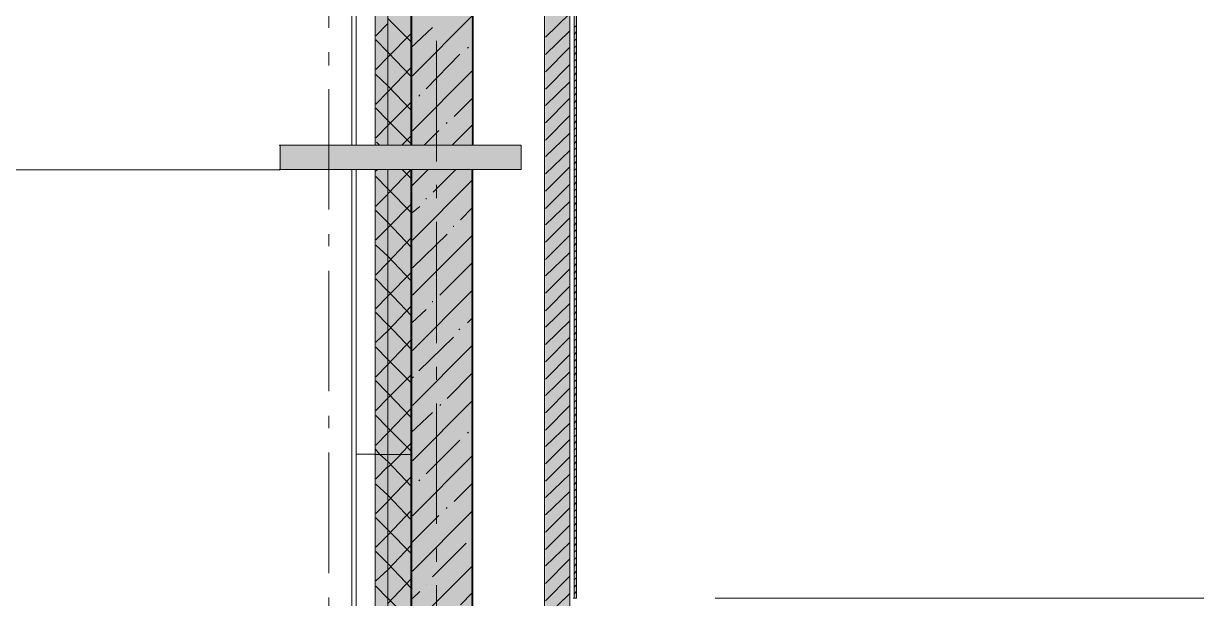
# Model space of a CAD drawing. Header units: millimetres. Extents: x -135211 to 49383, y -8033 to 228499.
# Drawn here: x -52506 to -47643, y 57055 to 59439 of the extents above; entities that cross this region are included whole.
import ezdxf

# ---------------------------------------------------------------- set-up
doc = ezdxf.new("R2010")
doc.units = ezdxf.units.MM
doc.layers.add('PDF _Геометрия', color=7, linetype='Continuous', true_color=0x1d1d1d)
doc.layers.add('PDF _Сплошная заливка', color=7, linetype='Continuous', true_color=0xffffff)

msp = doc.modelspace()

# ---------------------------------------------------------------- hatches: boundary and pattern name
at = {"layer": 'PDF _Сплошная заливка', "transparency": 33554559}
h = msp.add_hatch(color=256, dxfattribs=at)
h.paths.add_polyline_path([(-50997.2, 58935.9), (-50997.2, 62372.8), (-51045.8, 62372.8), (-51045.8, 58935.9)])
h.paths.add_polyline_path([(-50997.2, 58834.3), (-51045.8, 58834.3), (-51045.8, 57653.3), (-50997.2, 57653.3)])
h = msp.add_hatch(color=256, dxfattribs=at)
h.paths.add_polyline_path([(-50899.8, 58935.9), (-50899.8, 62372.9), (-50995.8, 62372.9), (-50995.8, 58935.9)])
h.paths.add_polyline_path([(-50899.8, 58834.3), (-50995.8, 58834.3), (-50995.8, 57653.3), (-50899.8, 57653.3)])
h = msp.add_hatch(color=256, dxfattribs=at)
h.paths.add_polyline_path([(-50650.1, 58935.9), (-50650.1, 60932.8), (-50893.6, 60932.8), (-50893.6, 58935.9)])
h.paths.add_polyline_path([(-50650.1, 58834.3), (-50893.6, 58834.3), (-50893.6, 56976), (-50650.1, 56976)])

# ---------------------------------------------------------------- linework, layer by layer
at = {"layer": 'PDF _Геометрия', "color": 7, "lineweight": 9}
for points in [[(-51126.5, 62453.3), (-51126.5, 62449), (-51126.5, 62444.8), (-51126.5, 62423.7), (-51126.5, 62372.8), (-51126.5, 58935.5), (-51126.5, 62474.5), (-51147.7, 62474.5)], [(-51144, 62473.8), (-51144, 58934.8)], [(-51047.5, 58935.8), (-51047.5, 62373.1), (-51128.2, 62373.1)], [(-50994.9, 58935.4), (-50994.9, 62372.8), (-51045.8, 62372.8)], [(-50898.4, 58935.6), (-50898.4, 62372.9), (-50995.8, 62372.9)], [(-50345.6, 60933.2), (-50345.6, 56975.1)], [(-50342.1, 56974.3), (-50240.3, 56974.3), (-50240.3, 60932.5), (-50342.1, 60932.5)], [(-50226.8, 57056.5), (-50222.8, 57056.5), (-50222.8, 60934), (-50226.8, 60934)], [(-50222.8, 60933.2), (-50222.8, 57055.5)], [(-50222.7, 57056.4), (-50214, 57056.4), (-50214, 60933.9), (-50222.7, 60933.9)], [(-50214, 60933.9), (-50214, 57056.4)], [(-51240.6, 59421.4), (-51240.6, 59921)], [(-50793.1, 58867.1), (-50793.1, 59366.7)], [(-51240.6, 59264.8), (-51240.6, 59319.8)], [(-51240.6, 58667.9), (-51240.6, 59167.4)], [(-51442.4, 58934.3), (-51442.4, 58832.7), (-53419.3, 58832.7)], [(-51445.5, 58833.4), (-50442.1, 58833.4), (-50442.1, 58935), (-51445.5, 58935)], [(-51144, 58833.2), (-51144, 54604)], [(-51128.2, 54605.4), (-51047.5, 54605.4), (-51047.5, 57653.2), (-51128.2, 57653.2), (-51047.5, 57653.2), (-51047.5, 58834.3)], [(-51045.8, 54604.9), (-50994.9, 54604.9), (-50994.9, 57652.8), (-51045.8, 57652.8), (-50994.9, 57652.8), (-50994.9, 58833.9)], [(-50995.8, 54605.1), (-50898.4, 54605.1), (-50898.4, 57653), (-50995.8, 57653), (-50898.4, 57653), (-50898.4, 58834)], [(-50793.1, 58714.7), (-50793.1, 58769.7)], [(-50793.1, 58113.6), (-50793.1, 58617.3)], [(-51240.6, 58515.5), (-51240.6, 58566.3)], [(-51240.6, 57914.3), (-51240.6, 58413.9)], [(-50793.1, 57961.2), (-50793.1, 58016.2)], [(-50793.1, 57364.3), (-50793.1, 57863.8)], [(-51240.6, 57761.9), (-51240.6, 57812.7)], [(-51240.6, 57160.8), (-51240.6, 57660.4)], [(-50793.1, 57207.7), (-50793.1, 57262.7)], [(-50793.1, 56610.8), (-50793.1, 57110.3)], [(-51240.6, 57008.4), (-51240.6, 57059.2)], [(-49639.1, 57056.6), (-46853.5, 57056.6)]]:
    msp.add_lwpolyline(points, dxfattribs=at)
at = {"layer": 'PDF _Геометрия', "color": 7, "lineweight": 40}
for points in [[(-50898.4, 60933.7), (-50898.4, 58935.6)], [(-50893.6, 60704.2), (-50643.9, 60704.2), (-50643.9, 60932.8), (-50643.9, 58934.6)], [(-50898.4, 58834), (-50898.4, 56975.7), (-50898.4, 56734.4), (-50898.4, 53474.8), (-50898.4, 52776.4), (-50898.4, 52535.1), (-50898.4, 48526.3), (-50898.4, 48285), (-50898.4, 45156.7), (-50898.4, 44555.7)], [(-50643.9, 56974.6), (-50643.9, 58833.1)]]:
    msp.add_lwpolyline(points, dxfattribs=at)
at = {"layer": 'PDF _Геометрия', "lineweight": 9}
for points in [[(-50342.1, 59383.1), (-50240.3, 59480.4)], [(-51045.8, 59388.4), (-50994.9, 59439.2)], [(-50898.4, 59363.2), (-50995.8, 59460.5)], [(-50893.6, 59222.5), (-50643.9, 59472.3)], [(-50995.8, 59299.7), (-50898.4, 59397)], [(-50899.6, 59338), (-50810.6, 59422.7)], [(-50342.1, 59311.2), (-50240.3, 59408.5)], [(-50994.9, 59320.7), (-51045.8, 59371.5)], [(-50665.5, 59337), (-50661.5, 59341.2)], [(-50342.1, 59239.2), (-50240.3, 59340.8)], [(-51045.8, 59248.7), (-50994.9, 59299.5)], [(-50898.4, 59219.2), (-50995.8, 59320.8)], [(-50836.3, 59167.9), (-50696.6, 59311.8)], [(-50995.8, 59155.8), (-50898.4, 59257.4)], [(-50893.6, 58993.9), (-50643.9, 59243.7)], [(-50342.1, 59167.2), (-50240.3, 59268.8)], [(-50994.9, 59181), (-51045.8, 59227.5)], [(-50342.1, 59099.5), (-50240.3, 59196.8)], [(-51045.8, 59104.8), (-50994.9, 59155.5)], [(-50898.4, 59079.6), (-50995.8, 59181.2)], [(-50867.3, 59138.5), (-50863.3, 59142.8)], [(-50994.9, 59037), (-51045.8, 59087.9)], [(-50995.8, 59016), (-50898.4, 59113.4)], [(-50898.4, 59109.2), (-50898.4, 59109.2)], [(-50719.9, 59053.2), (-50643.9, 59129.4)], [(-50342.1, 59027.5), (-50240.3, 59129.1)], [(-50898.4, 58939.9), (-50995.8, 59037.2)], [(-50342.1, 58955.5), (-50240.3, 59057.1)], [(-51045.8, 58965.1), (-50994.9, 59015.9)], [(-50843.5, 58935.7), (-50784.3, 58994.9)], [(-50753.3, 59024.3), (-50749.2, 59028.5)], [(-50728.5, 58934.6), (-50643.9, 59019.3)], [(-51030, 58934.8), (-51042.6, 58947.5)], [(-50936.2, 58935.6), (-50898.4, 58973.7)], [(-50342.1, 58887.8), (-50240.3, 58985.1)], [(-50342.1, 58815.8), (-50240.3, 58913.2)], [(-50342.1, 58743.9), (-50240.3, 58845.5)], [(-51047.3, 58825.7), (-51038.8, 58834.2)], [(-50994.9, 58753.4), (-51045.8, 58804.2)], [(-50995.8, 58732.4), (-50898.4, 58834)], [(-50898.4, 58795.9), (-50936.2, 58834)], [(-50895.9, 58765.8), (-50828.2, 58833.5)], [(-50807.2, 58740.4), (-50714.1, 58833.5)], [(-50898.4, 58656.2), (-50995.8, 58753.6)], [(-50893.6, 58541), (-50643.9, 58790.7)], [(-50342.1, 58671.9), (-50240.3, 58773.5)], [(-51045.8, 58681.4), (-50994.9, 58732.2)], [(-50837, 58710.8), (-50837, 58715.1)], [(-50342.1, 58604.1), (-50240.3, 58701.5)], [(-50994.9, 58613.7), (-51045.8, 58664.5)], [(-50995.8, 58592.7), (-50898.4, 58690.1)], [(-50893.1, 58655.1), (-50863.3, 58680.5)], [(-50694.6, 58625.6), (-50643.9, 58676.4)], [(-50898.4, 58512.3), (-50995.8, 58613.9)], [(-50722.9, 58596.6), (-50722.9, 58600.8)], [(-50342.1, 58532.2), (-50240.3, 58633.8)], [(-51045.8, 58541.8), (-50994.9, 58592.6)], [(-50995.8, 58448.8), (-50898.4, 58550.4)], [(-50893.6, 58312.4), (-50643.9, 58562.1)], [(-50893.4, 58426.5), (-50749.2, 58566.2)], [(-50342.1, 58460.2), (-50240.3, 58561.8)], [(-50994.9, 58474), (-51045.8, 58520.6)], [(-50898.4, 58372.6), (-50995.8, 58474.2)], [(-50342.1, 58392.5), (-50240.3, 58489.8)], [(-51045.8, 58397.8), (-50994.9, 58448.6)], [(-50995.8, 58309.1), (-50898.4, 58406.5)], [(-50779.2, 58312.4), (-50643.9, 58447.8)], [(-50342.1, 58320.5), (-50240.3, 58422.1)], [(-50994.9, 58330.1), (-51045.8, 58380.9)], [(-51045.8, 58258.1), (-50994.9, 58308.9)], [(-50898.4, 58228.7), (-50995.8, 58330.3)], [(-50893.6, 58083.8), (-50643.9, 58333.5)], [(-50342.1, 58248.5), (-50240.3, 58350.2)], [(-50995.8, 58165.2), (-50898.4, 58266.8)], [(-50810.6, 58284), (-50810.6, 58288.2)], [(-50342.1, 58180.8), (-50240.3, 58278.2)], [(-50994.9, 58190.4), (-51045.8, 58241.2)], [(-50896.1, 58198.6), (-50837, 58253.6)], [(-50665.2, 58198), (-50643.9, 58219.2)], [(-51045.8, 58118.5), (-50994.9, 58165)], [(-50898.4, 58089), (-50995.8, 58190.6)], [(-50700.6, 58169.7), (-50696.6, 58173.9)], [(-50342.1, 58108.8), (-50240.3, 58206.2)], [(-50995.8, 58025.5), (-50898.4, 58127.1)], [(-50866.6, 57999.7), (-50722.9, 58139.4)], [(-50342.1, 58036.9), (-50240.3, 58138.5)], [(-50994.9, 58046.5), (-51045.8, 58097.3)], [(-50893.6, 57855.1), (-50643.9, 58104.9)], [(-50342.1, 57964.9), (-50240.3, 58066.5)], [(-51045.8, 57974.5), (-50994.9, 58025.3)], [(-50898.4, 57949.3), (-50995.8, 58046.6)], [(-50995.8, 57885.8), (-50898.4, 57983.2)], [(-50893.6, 57969.5), (-50889.6, 57973.7)], [(-50749.8, 57884.7), (-50643.9, 57990.6)], [(-50342.1, 57897.1), (-50240.3, 57994.5)], [(-50994.9, 57906.8), (-51045.8, 57957.6)], [(-50342.1, 57825.2), (-50240.3, 57926.8)], [(-51045.8, 57834.8), (-50994.9, 57885.6)], [(-50898.4, 57805.4), (-50995.8, 57907)], [(-50893.6, 57626.5), (-50643.9, 57876.3)], [(-50995.8, 57741.8), (-50898.4, 57843.4)], [(-50899.6, 57742.1), (-50810.6, 57826.8)], [(-50779.6, 57855.2), (-50775.5, 57859.5)], [(-50342.1, 57753.2), (-50240.3, 57854.8)], [(-50994.9, 57762.9), (-51045.8, 57813.7)], [(-50342.1, 57685.5), (-50240.3, 57782.9)], [(-51045.8, 57690.9), (-50994.9, 57741.7)], [(-50898.4, 57665.7), (-50995.8, 57763.1)], [(-50665.5, 57741), (-50661.5, 57745.2)], [(-51030, 57653.1), (-51047.1, 57674.2)], [(-50944.8, 57653), (-50898.4, 57699.5)], [(-50836.3, 57571.9), (-50696.6, 57711.6)], [(-50342.1, 57613.5), (-50240.3, 57715.1)], [(-50994.9, 57623.2), (-51028.7, 57652.8)], [(-50993.2, 57601.6), (-50942.2, 57652.4)], [(-50893.6, 57397.9), (-50643.9, 57647.7)], [(-50342.1, 57541.6), (-50240.3, 57643.2)], [(-51045.8, 57551.2), (-50994.9, 57602)], [(-50898.4, 57521.7), (-50995.8, 57623.3)], [(-50994.9, 57483.5), (-51045.8, 57530)], [(-50995.8, 57458.3), (-50898.4, 57559.9)], [(-50867.3, 57542.6), (-50863.3, 57546.9)], [(-50719.9, 57457.2), (-50643.9, 57533.4)], [(-50342.1, 57473.8), (-50240.3, 57571.2)], [(-50898.4, 57382.1), (-50995.8, 57483.7)], [(-50898.4, 57513.3), (-50898.4, 57513.3)], [(-50342.1, 57401.8), (-50240.3, 57499.2)], [(-51045.8, 57407.2), (-50994.9, 57458.1)], [(-50753.3, 57428.4), (-50749.2, 57432.6)], [(-50342.1, 57329.9), (-50240.3, 57431.5)], [(-50994.9, 57339.6), (-51045.8, 57390.3)], [(-50995.8, 57318.5), (-50898.4, 57420.1)], [(-50898.6, 57284.7), (-50784.3, 57399.1)], [(-50893.6, 57169.3), (-50643.9, 57419.1)], [(-50898.4, 57242.4), (-50995.8, 57339.7)], [(-50342.1, 57257.9), (-50240.3, 57359.5)], [(-51045.8, 57267.6), (-50994.9, 57318.4)], [(-50342.1, 57190.2), (-50240.3, 57287.5)], [(-50994.9, 57199.8), (-51045.8, 57250.6)], [(-50995.8, 57174.6), (-50898.4, 57276.2)], [(-50810, 57145.1), (-50670.3, 57284.8)], [(-50898.4, 57098.4), (-50995.8, 57200)], [(-50859.7, 56974.6), (-50643.9, 57190.5)], [(-50342.1, 57118.2), (-50240.3, 57219.8)], [(-51045.8, 57127.9), (-50994.9, 57174.4)], [(-50342.1, 57046.2), (-50240.3, 57147.8)], [(-50994.9, 57055.9), (-51045.8, 57106.7)], [(-50995.8, 57034.9), (-50898.4, 57136.5)], [(-50837, 57114.8), (-50837, 57114.8)], [(-50898.4, 56958.8), (-50995.8, 57056.1)], [(-50893.1, 57054.8), (-50863.3, 57084.5)], [(-50694.6, 57029.6), (-50643.9, 57080.4)], [(-50342.1, 56978.5), (-50240.3, 57075.9)]]:
    msp.add_lwpolyline(points, dxfattribs=at)
at = {"layer": 'PDF _Геометрия', "color": 252, "lineweight": 9, "true_color": 0x878787}
for points in [[(-50222.7, 59422.7), (-50214, 59431.2)], [(-50222.7, 59393.1), (-50214, 59405.8)], [(-50222.7, 59367.7), (-50214, 59376.2)], [(-50222.7, 59338.1), (-50214, 59346.5)], [(-50222.7, 59308.4), (-50214, 59321.1)], [(-50222.7, 59283), (-50214, 59291.5)], [(-50222.7, 59253.4), (-50214, 59261.8)], [(-50222.7, 59223.8), (-50214, 59236.4)], [(-50222.7, 59198.4), (-50214, 59206.8)], [(-50222.7, 59168.7), (-50214, 59177.2)], [(-50222.7, 59139.1), (-50214, 59151.8)], [(-50222.7, 59109.5), (-50214, 59122.2)], [(-50222.7, 59084), (-50214, 59092.6)], [(-50222.7, 59054.4), (-50214, 59062.9)], [(-50222.7, 59024.8), (-50214, 59037.5)], [(-50222.7, 58999.4), (-50214, 59007.9)], [(-50222.7, 58969.8), (-50214, 58978.2)], [(-50222.7, 58940.2), (-50214, 58952.8)], [(-50222.7, 58914.8), (-50214, 58923.2)], [(-50222.7, 58885.1), (-50214, 58893.6)], [(-50222.7, 58855.5), (-50214, 58868.2)], [(-50222.7, 58830.1), (-50214, 58838.5)], [(-50222.7, 58800.4), (-50214, 58808.9)], [(-50222.7, 58770.8), (-50214, 58783.5)], [(-50222.7, 58745.4), (-50214, 58753.9)], [(-50222.7, 58715.8), (-50214, 58724.3)], [(-50222.7, 58686.1), (-50214, 58698.9)], [(-50222.7, 58660.8), (-50214, 58669.2)], [(-50222.7, 58631.1), (-50214, 58639.6)], [(-50222.7, 58601.5), (-50214, 58614.2)], [(-50222.7, 58576.1), (-50214, 58584.6)], [(-50222.7, 58546.5), (-50214, 58554.9)], [(-50222.7, 58516.8), (-50214, 58529.5)], [(-50222.7, 58491.4), (-50214, 58499.9)], [(-50222.7, 58461.8), (-50214, 58470.3)], [(-50222.7, 58432.2), (-50214, 58444.9)], [(-50222.7, 58402.5), (-50214, 58415.3)], [(-50222.7, 58377.1), (-50214, 58385.6)], [(-50222.7, 58347.5), (-50214, 58356)], [(-50222.7, 58317.9), (-50214, 58330.6)], [(-50222.7, 58292.5), (-50214, 58301)], [(-50222.7, 58262.9), (-50214, 58271.3)], [(-50222.7, 58233.2), (-50214, 58245.9)], [(-50222.7, 58207.8), (-50214, 58216.3)], [(-50222.7, 58178.2), (-50214, 58186.6)], [(-50222.7, 58148.6), (-50214, 58161.2)], [(-50222.7, 58123.2), (-50214, 58131.6)], [(-50222.7, 58093.5), (-50214, 58102)], [(-50222.7, 58063.9), (-50214, 58076.6)], [(-50222.7, 58038.5), (-50214, 58047)], [(-50222.7, 58008.8), (-50214, 58017.4)], [(-50222.7, 57979.2), (-50214, 57991.9)], [(-50222.7, 57953.9), (-50214, 57962.3)], [(-50222.7, 57924.2), (-50214, 57932.7)], [(-50222.7, 57894.6), (-50214, 57907.3)], [(-50222.7, 57869.2), (-50214, 57877.6)], [(-50222.7, 57839.6), (-50214, 57848)], [(-50222.7, 57809.9), (-50214, 57822.6)], [(-50222.7, 57780.3), (-50214, 57793)], [(-50222.7, 57754.9), (-50214, 57763.3)], [(-50222.7, 57725.2), (-50214, 57733.7)], [(-50222.7, 57695.6), (-50214, 57708.3)], [(-50222.7, 57670.2), (-50214, 57678.7)], [(-50222.7, 57640.6), (-50214, 57649.1)], [(-50222.7, 57610.9), (-50214, 57623.7)], [(-50222.7, 57585.6), (-50214, 57594)], [(-50222.7, 57555.9), (-50214, 57564.4)], [(-50222.7, 57526.3), (-50214, 57539)], [(-50222.7, 57500.9), (-50214, 57509.4)], [(-50222.7, 57471.3), (-50214, 57479.7)], [(-50222.7, 57441.6), (-50214, 57454.3)], [(-50222.7, 57416.2), (-50214, 57424.7)], [(-50222.7, 57386.6), (-50214, 57395.1)], [(-50222.7, 57357), (-50214, 57369.7)], [(-50222.7, 57331.6), (-50214, 57340.1)], [(-50222.7, 57301.9), (-50214, 57310.4)], [(-50222.7, 57272.3), (-50214, 57285)], [(-50222.7, 57246.9), (-50214, 57255.4)], [(-50222.7, 57217.3), (-50214, 57225.8)], [(-50222.7, 57187.7), (-50214, 57200.3)], [(-50222.7, 57158), (-50214, 57170.7)], [(-50222.7, 57132.6), (-50214, 57141.1)], [(-50222.7, 57103), (-50214, 57111.4)], [(-50222.7, 57073.4), (-50214, 57086)], [(-50214, 57056.4), (-50214, 57056.4)]]:
    msp.add_lwpolyline(points, dxfattribs=at)
at = {"layer": 'PDF _Геометрия', "color": 7, "lineweight": 9}
msp.add_lwpolyline([(-51126.5, 57652.9), (-51126.5, 54605), (-51126.5, 58833.9)], close=True, dxfattribs=at)
at = {"layer": 'PDF _Сплошная заливка', "lineweight": 5, "transparency": 33554559}
for points in [[(-50342.1, 60932.5), (-50240.3, 60932.5), (-50342.1, 56974.3), (-50240.3, 56974.3)], [(-50222.7, 60933.9), (-50214, 60933.9), (-50222.7, 57056.4), (-50214, 57056.4)], [(-51045.8, 57652.8), (-50994.9, 57652.8), (-51045.8, 54604.9), (-50994.9, 54604.9)], [(-50995.8, 57653), (-50898.4, 57653), (-50995.8, 54605.1), (-50898.4, 54605.1)]]:
    msp.add_solid(points, dxfattribs=at)
at = {"layer": 'PDF _Сплошная заливка', "color": 7, "lineweight": 5, "transparency": 33554559}
msp.add_solid([(-51445.5, 58934.9), (-50442.1, 58934.9), (-51445.5, 58833.4), (-50442.1, 58833.4)], dxfattribs=at)

doc.saveas('drawing.dxf')
